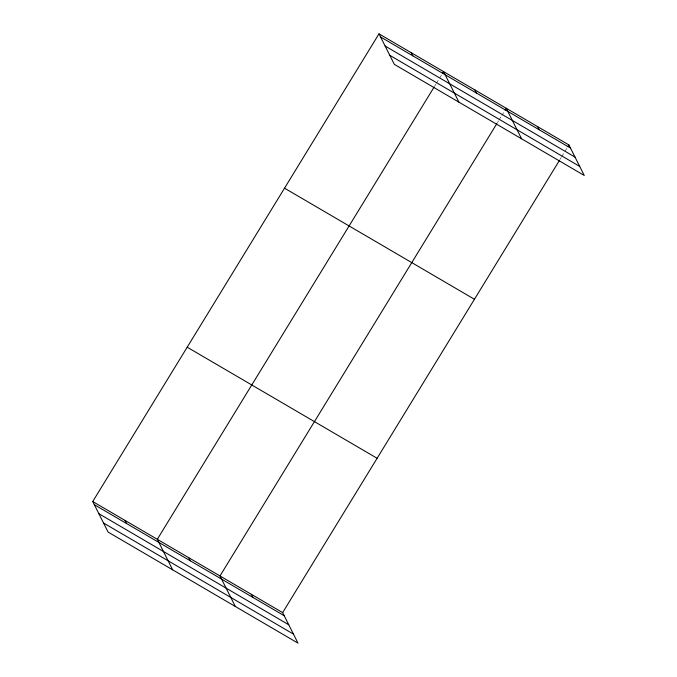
<?xml version="1.0" encoding="UTF-8"?>
<svg xmlns="http://www.w3.org/2000/svg" width="677" height="677" viewBox="0 0 677 677"><rect width="100%" height="100%" fill="white"/><g stroke="black" fill="none" stroke-linecap="round" stroke-linejoin="round"><path stroke-width="0.51" stroke-dasharray="3.38 2.54" d="M434.778 85.979L435.878 84.185M436.428 83.288L439.17 78.794M439.72 77.897L441.92 74.309M497.451 122.639L498.551 120.836M499.093 119.939L501.293 116.351M501.843 115.454L504.585 110.969M560.124 159.29L561.216 157.496M561.766 156.599L564.516 152.113M565.067 151.216L567.258 147.628"/><path stroke-width="1.02" d="M92.732 501.53L282.647 612.617L298.007 643.15L108.092 532.063L92.732 501.53L378.993 33.85L568.908 144.937L584.268 175.47L394.352 64.383L378.993 33.85M434.228 86.876L157.309 539.298L172.66 569.831M442.47 73.412L443.562 71.618L458.921 102.151M496.901 123.536L219.974 575.958L235.334 606.49M505.135 110.072L506.235 108.278L521.595 138.81M282.647 612.617L559.574 160.187M567.808 146.731L568.908 144.937M380.567 36.973L570.483 148.06M385.111 46.019L575.027 157.106M389.8 55.336L579.715 166.424M284.526 188.181L474.442 299.268M187.199 347.199L377.114 458.287M94.306 504.661L284.222 615.74M98.859 513.699L288.774 624.786M103.547 523.016L293.454 634.104M537.572 126.607L539.146 129.73M474.899 89.948L476.473 93.079M411.277 52.738L412.852 55.861M251.311 594.288L252.885 597.419M188.646 557.628L190.212 560.759M125.025 520.418L126.591 523.541"/></g></svg>
